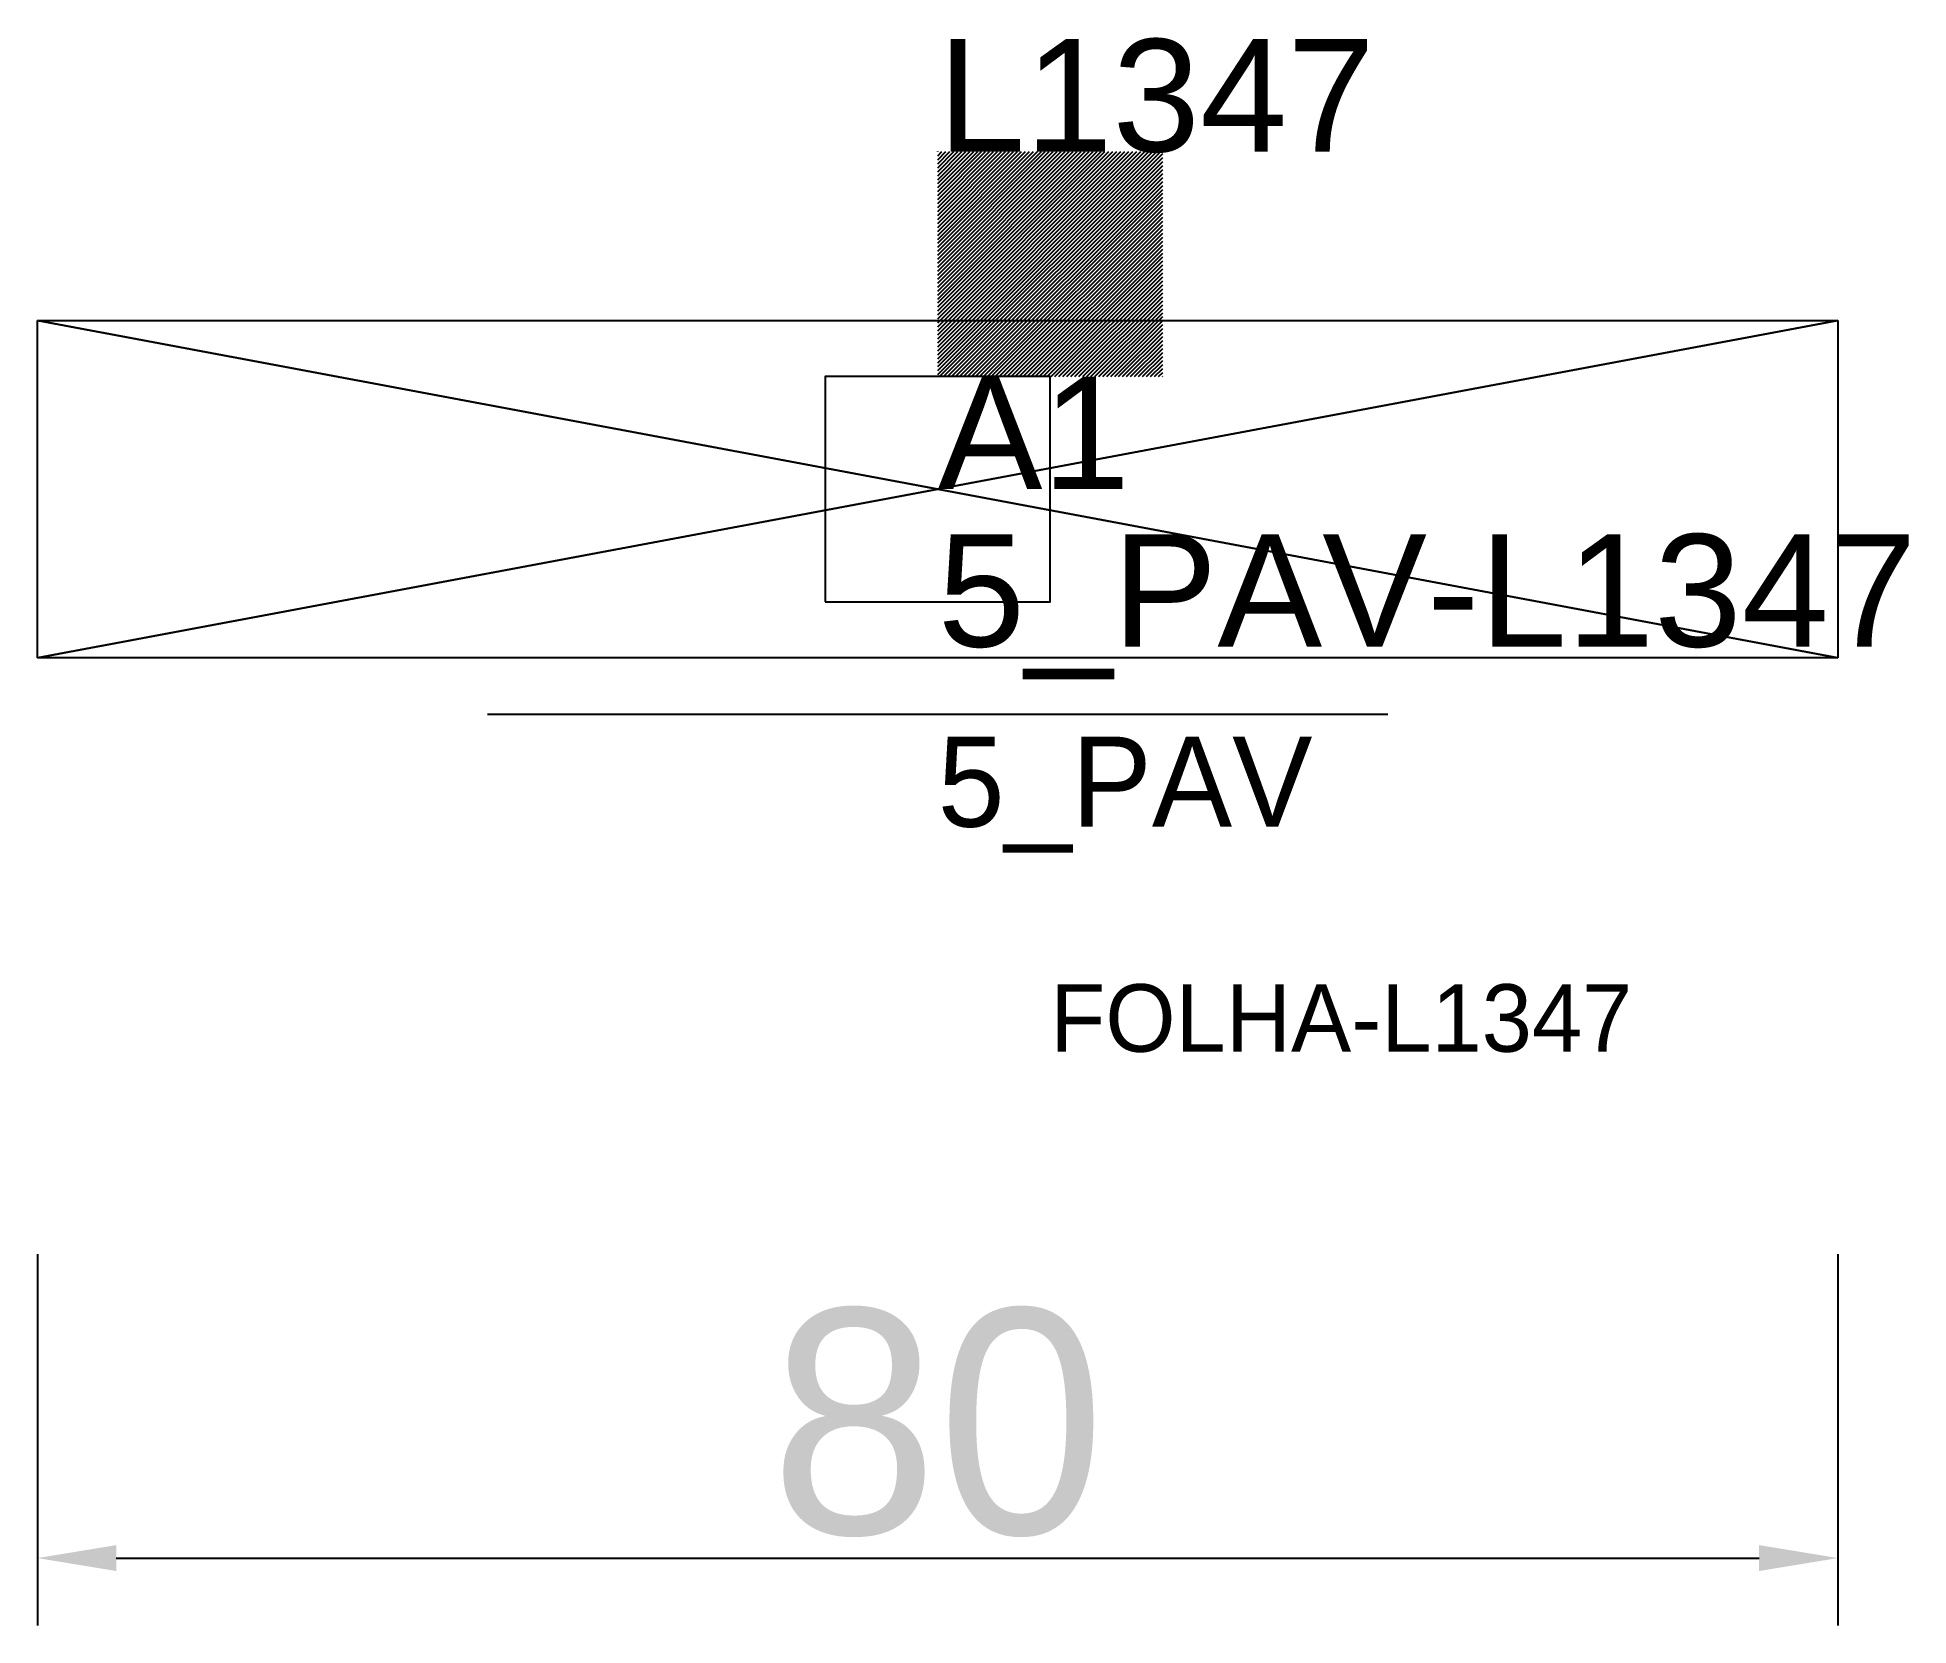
# Model space of a CAD drawing. Header units: metres. Extents: x 222.2 to 305.3, y 143.5 to 214.1.
import ezdxf

# ---------------------------------------------------------------- set-up
doc = ezdxf.new("R2010")
doc.units = ezdxf.units.M
for name, color, linetype in [('3', 3, 'CONTINUOUS'), ('AUX00', 7, 'CONTINUOUS'), ('COTA', 241, 'CONTINUOUS'), ('FOLHA', 255, 'CONTINUOUS'), ('Hachura', 251, 'CONTINUOUS'), ('NOMENCLATURA', 7, 'CONTINUOUS'), ('Nível', 160, 'CONTINUOUS'), ('Painéis', 200, 'CONTINUOUS'), ('Pilares', 5, 'CONTINUOUS'), ('REAPROVEITAMENTO', 251, 'CONTINUOUS'), ('SARR_2.2x7', 40, 'CONTINUOUS')]:
    doc.layers.add(name, color=color, linetype=linetype)
doc.styles.add('ARIAL', font='Arial.ttf')
doc.styles.add('STR_STANDARD', font='arial.ttf')
doc.dimstyles.new('EZ DXF', dxfattribs={"dimtxt": 10, "dimasz": 3.5, "dimexe": 3, "dimexo": 1.5, "dimgap": 1, "dimtad": 1, "dimdec": 1, "dimdsep": 46, "dimcen": 2.5, "dimazin": 3, "dimtfac": 1, "dimtmove": 0, "dimatfit": 3})

msp = doc.modelspace()

# ---------------------------------------------------------------- hatches: boundary and pattern name
at = {"layer": 'Hachura'}
h = msp.add_hatch(dxfattribs=at)
h.set_pattern_fill('ANSI31', scale=50)
h.paths.add_polyline_path([(262.2, 194), (302.2, 201.5), (302.2, 186.5), (262.2, 194), (302.2, 186.5), (222.2, 186.5), (262.2, 194), (222.2, 186.5), (222.2, 201.5), (262.2, 194), (222.2, 201.5), (302.2, 201.5)])
h = msp.add_hatch(dxfattribs=at)
h.set_pattern_fill('ANSI31', scale=50)
h.paths.add_polyline_path([(262.2, 194), (302.2, 201.5), (302.2, 186.5), (262.2, 194), (302.2, 186.5), (222.2, 186.5), (262.2, 194), (222.2, 186.5), (222.2, 201.5), (262.2, 194), (222.2, 201.5), (302.2, 201.5)])
at = {"layer": 'Reaproveitamento'}
h = msp.add_hatch(dxfattribs=at)
h.set_pattern_fill('SOLID')
h.paths.add_polyline_path([(262.2, 199), (272.2, 199), (272.2, 209), (262.2, 209)])
h = msp.add_hatch(dxfattribs=at)
h.set_pattern_fill('SOLID')
h.paths.add_polyline_path([(262.2, 199), (272.2, 199), (272.2, 209), (262.2, 209)])

# ---------------------------------------------------------------- linework, layer by layer
at = {"layer": 'Painéis', "color": 200}
for p, q in [((222.2, 186.5), (222.2, 201.5)), ((222.2, 201.5), (262.2, 194)), ((262.2, 194), (222.2, 201.5)), ((222.2, 201.5), (302.2, 201.5)), ((222.2, 186.5), (222.2, 201.5)), ((222.2, 201.5), (262.2, 194)), ((262.2, 194), (222.2, 201.5)), ((222.2, 201.5), (302.2, 201.5)), ((262.2, 194), (302.2, 201.5)), ((302.2, 201.5), (262.2, 194)), ((262.2, 194), (302.2, 201.5)), ((302.2, 201.5), (262.2, 194)), ((302.2, 201.5), (302.2, 186.5)), ((302.2, 201.5), (302.2, 186.5)), ((222.2, 186.5), (262.2, 194)), ((262.2, 194), (222.2, 186.5)), ((222.2, 186.5), (262.2, 194)), ((262.2, 194), (222.2, 186.5)), ((302.2, 186.5), (262.2, 194)), ((262.2, 194), (302.2, 186.5)), ((302.2, 186.5), (262.2, 194)), ((262.2, 194), (302.2, 186.5)), ((302.2, 186.5), (222.2, 186.5)), ((302.2, 186.5), (222.2, 186.5))]:
    msp.add_line(p, q, dxfattribs=at)
at = {"layer": 'Pilares'}
msp.add_lwpolyline([(257.2, 189), (267.2, 189), (267.2, 199), (257.2, 199)], close=True, dxfattribs=at)
msp.add_lwpolyline([(257.2, 189), (267.2, 189), (267.2, 199), (257.2, 199)], close=True, dxfattribs=at)
at = {"layer": 'SARR_2.2x7'}
msp.add_line((242.2, 184), (282.2, 184), dxfattribs=at)
msp.add_line((242.2, 184), (282.2, 184), dxfattribs=at)

# ---------------------------------------------------------------- texts
at = {"layer": '3', "style": 'STR_STANDARD'}
msp.add_text('A1', height=5, dxfattribs=at).set_placement((262.2, 194))
msp.add_text('A1', height=5, dxfattribs=at).set_placement((262.2, 194))
at = {"layer": 'AUX00', "style": 'STR_STANDARD'}
msp.add_text('5_PAV-L1347', height=5, dxfattribs=at).set_placement((262.2, 187))
msp.add_text('5_PAV-L1347', height=5, dxfattribs=at).set_placement((262.2, 187))
at = {"layer": 'FOLHA'}
msp.add_text('FOLHA-L1347', height=3, dxfattribs=at).set_placement((267.2, 169))
msp.add_text('FOLHA-L1347', height=3, dxfattribs=at).set_placement((267.2, 169))
at = {"layer": 'NOMENCLATURA', "insert": (262.2, 214), "char_height": 5, "attachment_point": 1, "style": 'ARIAL'}
msp.add_mtext('L1347', dxfattribs=at)
msp.add_mtext('L1347', dxfattribs=at)
at = {"layer": 'Nível'}
msp.add_text('5_PAV', height=4, dxfattribs=at).set_placement((262.2, 179))
msp.add_text('5_PAV', height=4, dxfattribs=at).set_placement((262.2, 179))

# ---------------------------------------------------------------- dimensions: what is measured, and where the dimension line sits
at = {"layer": 'COTA'}
msp.add_linear_dim(base=(222.2, 146.5), p1=(222.2, 161.5), p2=(302.2, 161.5), dimstyle='EZ DXF', dxfattribs=at).render()
msp.add_linear_dim(base=(222.2, 146.5), p1=(222.2, 161.5), p2=(302.2, 161.5), dimstyle='EZ DXF', dxfattribs=at).render()

doc.saveas('drawing.dxf')
